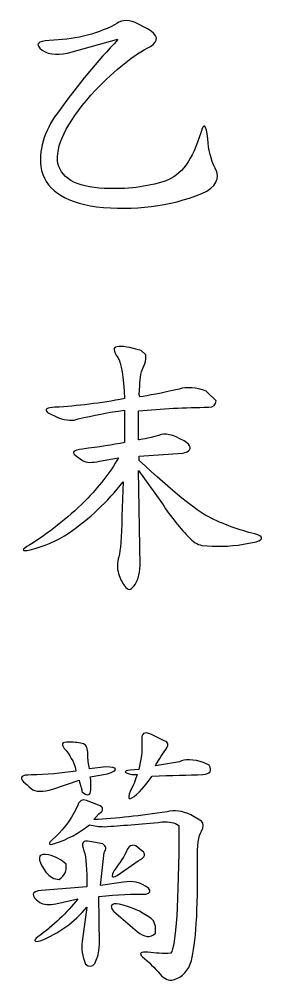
# Model space of a CAD drawing. Header units: millimetres. Extents: x -71 to 103, y -113 to 109.
# Drawn here: x 74.4 to 102.7, y -112.8 to -1.7 of the extents above; entities that cross this region are included whole.
import ezdxf

# ---------------------------------------------------------------- set-up
doc = ezdxf.new("R2010")
doc.units = ezdxf.units.MM
doc.header["$MEASUREMENT"] = 0
doc.layers.add('Layer 1', color=7, linetype='Continuous')

msp = doc.modelspace()

# ---------------------------------------------------------------- linework, layer by layer
at = {"layer": 'Layer 1', "color": 250}
for points, knots in [([(89.2263, -2.7895), (90.4727, -3.5157), (90.586, -4.1904), (89.5559, -4.8136), (89.5559, -4.8136), (87.604, -5.7973), (85.4924, -7.4762), (83.2211, -9.8505), (83.2211, -9.8505), (80.1619, -13.1724), (78.6837, -15.8866), (78.7867, -17.9982), (78.7867, -17.9982), (79.0443, -19.9914), (80.8571, -21.0678), (84.2151, -21.2274), (84.2151, -21.2274), (86.7902, -21.351), (89.1336, -21.0678), (91.2503, -20.3828), (91.2503, -20.3828), (93.1199, -19.739), (94.495, -17.8798), (95.3808, -14.7999), (95.3808, -14.7999), (95.7259, -13.5535), (95.9937, -13.7853), (96.1946, -15.4952), (96.1946, -15.4952), (96.277, -16.7621), (96.5603, -17.8901), (97.0444, -18.8738), (97.0444, -18.8738), (97.6882, -20.0841), (97.1731, -21.0678), (95.5045, -21.8351), (95.5045, -21.8351), (91.7602, -23.3236), (87.6967, -23.8231), (83.3138, -23.3442), (83.3138, -23.3442), (79.4305, -22.8188), (77.2777, -21.2686), (76.8554, -18.6935), (76.8554, -18.6935), (76.6545, -16.4428), (77.3962, -14.2488), (79.0855, -12.1166), (79.0855, -12.1166), (81.161, -9.2376), (83.3911, -6.5441), (85.7859, -4.0307), (85.7859, -4.0307), (85.7859, -4.0307), (85.6366, -4.0307), (85.6366, -4.0307), (85.6366, -4.0307), (85.6366, -4.0307), (80.476, -5.447), (80.476, -5.447), (80.476, -5.447), (79.0649, -5.89), (77.9112, -5.8179), (77.0048, -5.2359), (77.0048, -5.2359), (76.1601, -4.5715), (76.4434, -4.2007), (77.8494, -4.1183), (77.8494, -4.1183), (80.6048, -4.0565), (83.1181, -3.4642), (85.3945, -2.3363), (85.3945, -2.3363), (86.0589, -1.7749), (86.852, -1.6719), (87.7791, -2.0376), (87.7791, -2.0376), (87.7791, -2.0376), (89.2263, -2.7895), (89.2263, -2.7895)], [0, 0, 0, 0, 0.04761905, 0.04761905, 0.04761905, 0.04761905, 0.0952381, 0.0952381, 0.0952381, 0.0952381, 0.14285714, 0.14285714, 0.14285714, 0.14285714, 0.19047619, 0.19047619, 0.19047619, 0.19047619, 0.23809524, 0.23809524, 0.23809524, 0.23809524, 0.28571429, 0.28571429, 0.28571429, 0.28571429, 0.33333333, 0.33333333, 0.33333333, 0.33333333, 0.38095238, 0.38095238, 0.38095238, 0.38095238, 0.42857143, 0.42857143, 0.42857143, 0.42857143, 0.47619048, 0.47619048, 0.47619048, 0.47619048, 0.52380952, 0.52380952, 0.52380952, 0.52380952, 0.57142857, 0.57142857, 0.57142857, 0.57142857, 0.61904762, 0.61904762, 0.61904762, 0.61904762, 0.66666667, 0.66666667, 0.66666667, 0.66666667, 0.71428571, 0.71428571, 0.71428571, 0.71428571, 0.76190476, 0.76190476, 0.76190476, 0.76190476, 0.80952381, 0.80952381, 0.80952381, 0.80952381, 0.85714286, 0.85714286, 0.85714286, 0.85714286, 0.9047619, 0.9047619, 0.9047619, 0.9047619, 1, 1, 1, 1]), ([(88.2552, -45.0537), (88.2552, -45.0537), (88.3119, -45.3215), (88.3119, -45.3215), (88.3119, -45.3215), (89.3007, -45.2031), (90.82, -44.8992), (92.8698, -44.4202), (92.8698, -44.4202), (93.7969, -44.1576), (94.8424, -44.2348), (96.0115, -44.6572), (96.0115, -44.6572), (96.0115, -44.6572), (97.1548, -45.8057), (97.1548, -45.8057), (97.1548, -45.8057), (97.1548, -46.2692), (96.8767, -46.5112), (96.3102, -46.5319), (96.3102, -46.5319), (93.5754, -46.5525), (90.8612, -46.6915), (88.1625, -46.9542), (88.1625, -46.9542), (88.1625, -46.9542), (88.1625, -50.3018), (88.1625, -50.3018), (88.1625, -50.3018), (88.4046, -50.3018), (89.1977, -50.1319), (90.5471, -49.792), (90.5471, -49.792), (91.1909, -49.4675), (92.1591, -49.6787), (93.4467, -50.4254), (93.4467, -50.4254), (93.4467, -50.4254), (93.9565, -50.786), (93.9565, -50.786), (93.9565, -50.786), (94.3789, -51.3267), (94.1471, -51.6821), (93.2613, -51.8418), (93.2613, -51.8418), (93.2613, -51.8418), (88.2552, -52.2023), (88.2552, -52.2023), (88.2552, -52.2023), (88.2552, -52.2023), (88.2552, -52.6864), (88.2552, -52.6864), (88.2552, -52.6864), (92.1952, -56.307), (94.863, -58.4701), (96.2484, -59.1757), (96.2484, -59.1757), (97.9995, -60.0616), (99.8021, -60.7259), (101.651, -61.1689), (101.651, -61.1689), (102.6399, -61.4882), (102.6862, -61.792), (101.8055, -62.0702), (101.8055, -62.0702), (101.8055, -62.0702), (100.3222, -62.374), (100.3222, -62.374), (100.3222, -62.374), (98.6742, -62.6367), (97.0776, -62.6779), (95.5274, -62.4925), (95.5274, -62.4925), (95.002, -62.4152), (94.4819, -62.0805), (93.9565, -61.4985), (93.9565, -61.4985), (92.8132, -60.3139), (91.7419, -58.9543), (90.7582, -57.4246), (90.7582, -57.4246), (90.7582, -57.4246), (88.1625, -53.8349), (88.1625, -53.8349), (88.1625, -53.8349), (88.1625, -53.8349), (88.3737, -64.8204), (88.3737, -64.8204), (88.3737, -64.8204), (88.3119, -65.9431), (88.0647, -66.7414), (87.6217, -67.1998), (87.6217, -67.1998), (87.2767, -67.7045), (86.9367, -67.7045), (86.5917, -67.1998), (86.5917, -67.1998), (86.2724, -66.8187), (86.0303, -66.3346), (85.8706, -65.7526), (85.8706, -65.7526), (85.6698, -65.1088), (85.6801, -64.465), (85.9015, -63.8212), (85.9015, -63.8212), (86.0818, -63.1002), (86.2003, -61.55), (86.2621, -59.1757), (86.2621, -59.1757), (86.2621, -59.1757), (86.4114, -55.1637), (86.4114, -55.1637), (86.4114, -55.1637), (84.5831, -57.4555), (82.4921, -59.4178), (80.1384, -61.0453), (80.1384, -61.0453), (78.7273, -61.9723), (77.2182, -62.6264), (75.6113, -63.0075), (75.6113, -63.0075), (74.5813, -63.229), (74.571, -63.0384), (75.5804, -62.4358), (75.5804, -62.4358), (77.6921, -61.1277), (79.8346, -59.4384), (82.008, -57.3628), (82.008, -57.3628), (83.5942, -55.7147), (84.8818, -54.0564), (85.8706, -52.3825), (85.8706, -52.3825), (85.8706, -52.3825), (83.6663, -52.7482), (83.6663, -52.7482), (83.6663, -52.7482), (82.8011, -52.9697), (82.1367, -52.9491), (81.6732, -52.6864), (81.6732, -52.6864), (81.6732, -52.6864), (81.0088, -52.2023), (81.0088, -52.2023), (81.0088, -52.2023), (80.365, -51.7594), (80.5968, -51.4812), (81.7041, -51.3576), (81.7041, -51.3576), (83.5788, -51.1362), (85.196, -50.8838), (86.5659, -50.6057), (86.5659, -50.6057), (86.5659, -50.6057), (86.5659, -46.8615), (86.5659, -46.8615), (86.5659, -46.8615), (84.6912, -47.1241), (82.9041, -47.464), (81.1942, -47.8864), (81.1942, -47.8864), (80.6277, -48.1284), (79.8655, -48.0821), (78.8972, -47.737), (78.8972, -47.737), (78.8972, -47.737), (77.6302, -47.1344), (77.6302, -47.1344), (77.6302, -47.1344), (77.2697, -46.7533), (77.5633, -46.5525), (78.5058, -46.5319), (78.5058, -46.5319), (81.1015, -46.3876), (83.7899, -46.058), (86.5659, -45.5327), (86.5659, -45.5327), (86.4423, -42.9782), (86.1797, -41.3919), (85.7779, -40.7687), (85.7779, -40.7687), (85.2578, -40.0013), (85.2166, -39.5893), (85.6595, -39.5275), (85.6595, -39.5275), (86.2621, -39.4297), (87.1994, -39.579), (88.4664, -39.9807), (88.4664, -39.9807), (88.4664, -39.9807), (89.0071, -40.4649), (89.0071, -40.4649), (89.0071, -40.4649), (89.0896, -40.7481), (89.0381, -41.1189), (88.8578, -41.5825), (88.8578, -41.5825), (88.5179, -42.288), (88.3325, -43.1121), (88.3119, -44.0546), (88.3119, -44.0546), (88.3119, -44.0546), (88.2552, -45.0537), (88.2552, -45.0537)], [0, 0, 0, 0, 0.01923077, 0.01923077, 0.01923077, 0.01923077, 0.03846154, 0.03846154, 0.03846154, 0.03846154, 0.05769231, 0.05769231, 0.05769231, 0.05769231, 0.07692308, 0.07692308, 0.07692308, 0.07692308, 0.09615385, 0.09615385, 0.09615385, 0.09615385, 0.11538462, 0.11538462, 0.11538462, 0.11538462, 0.13461538, 0.13461538, 0.13461538, 0.13461538, 0.15384615, 0.15384615, 0.15384615, 0.15384615, 0.17307692, 0.17307692, 0.17307692, 0.17307692, 0.19230769, 0.19230769, 0.19230769, 0.19230769, 0.21153846, 0.21153846, 0.21153846, 0.21153846, 0.23076923, 0.23076923, 0.23076923, 0.23076923, 0.25, 0.25, 0.25, 0.25, 0.26923077, 0.26923077, 0.26923077, 0.26923077, 0.28846154, 0.28846154, 0.28846154, 0.28846154, 0.30769231, 0.30769231, 0.30769231, 0.30769231, 0.32692308, 0.32692308, 0.32692308, 0.32692308, 0.34615385, 0.34615385, 0.34615385, 0.34615385, 0.36538462, 0.36538462, 0.36538462, 0.36538462, 0.38461538, 0.38461538, 0.38461538, 0.38461538, 0.40384615, 0.40384615, 0.40384615, 0.40384615, 0.42307692, 0.42307692, 0.42307692, 0.42307692, 0.44230769, 0.44230769, 0.44230769, 0.44230769, 0.46153846, 0.46153846, 0.46153846, 0.46153846, 0.48076923, 0.48076923, 0.48076923, 0.48076923, 0.5, 0.5, 0.5, 0.5, 0.51923077, 0.51923077, 0.51923077, 0.51923077, 0.53846154, 0.53846154, 0.53846154, 0.53846154, 0.55769231, 0.55769231, 0.55769231, 0.55769231, 0.57692308, 0.57692308, 0.57692308, 0.57692308, 0.59615385, 0.59615385, 0.59615385, 0.59615385, 0.61538462, 0.61538462, 0.61538462, 0.61538462, 0.63461538, 0.63461538, 0.63461538, 0.63461538, 0.65384615, 0.65384615, 0.65384615, 0.65384615, 0.67307692, 0.67307692, 0.67307692, 0.67307692, 0.69230769, 0.69230769, 0.69230769, 0.69230769, 0.71153846, 0.71153846, 0.71153846, 0.71153846, 0.73076923, 0.73076923, 0.73076923, 0.73076923, 0.75, 0.75, 0.75, 0.75, 0.76923077, 0.76923077, 0.76923077, 0.76923077, 0.78846154, 0.78846154, 0.78846154, 0.78846154, 0.80769231, 0.80769231, 0.80769231, 0.80769231, 0.82692308, 0.82692308, 0.82692308, 0.82692308, 0.84615385, 0.84615385, 0.84615385, 0.84615385, 0.86538462, 0.86538462, 0.86538462, 0.86538462, 0.88461538, 0.88461538, 0.88461538, 0.88461538, 0.90384615, 0.90384615, 0.90384615, 0.90384615, 0.92307692, 0.92307692, 0.92307692, 0.92307692, 0.94230769, 0.94230769, 0.94230769, 0.94230769, 0.96153846, 0.96153846, 0.96153846, 0.96153846, 1, 1, 1, 1]), ([(91.16, -85.0905), (91.6441, -85.2914), (91.7059, -85.621), (91.3403, -86.0845), (91.3403, -86.0845), (90.7995, -86.8313), (90.3978, -87.4648), (90.1351, -87.985), (90.1351, -87.985), (90.1351, -87.985), (92.9111, -87.5009), (92.9111, -87.5009), (92.9111, -87.5009), (93.5343, -87.1609), (94.4922, -87.2021), (95.7798, -87.6245), (95.7798, -87.6245), (95.7798, -87.6245), (96.3515, -87.8974), (96.3515, -87.8974), (96.3515, -87.8974), (96.7326, -88.5618), (96.4905, -88.9223), (95.6253, -88.9841), (95.6253, -88.9841), (93.9772, -89.0408), (92.015, -89.1026), (89.7437, -89.1644), (89.7437, -89.1644), (89.4192, -89.7052), (88.827, -90.421), (87.9617, -91.3069), (87.9617, -91.3069), (87.0759, -92.0279), (86.8235, -91.9095), (87.2046, -90.9412), (87.2046, -90.9412), (87.5909, -90.1996), (87.8587, -89.5455), (88.0235, -88.9841), (88.0235, -88.9841), (88.0235, -88.9841), (87.39, -88.9841), (87.39, -88.9841), (87.39, -88.9841), (86.4424, -88.7421), (86.3806, -88.5773), (87.2046, -88.5), (87.2046, -88.5), (87.2046, -88.5), (88.2038, -88.4073), (88.2038, -88.4073), (88.2038, -88.4073), (88.487, -87.3618), (88.6055, -86.2648), (88.5643, -85.1214), (88.5643, -85.1214), (88.4664, -84.2356), (88.8064, -83.9729), (89.5892, -84.3335), (89.5892, -84.3335), (89.5892, -84.3335), (91.16, -85.0905), (91.16, -85.0905)], [0, 0, 0, 0, 0.05882353, 0.05882353, 0.05882353, 0.05882353, 0.11764706, 0.11764706, 0.11764706, 0.11764706, 0.17647059, 0.17647059, 0.17647059, 0.17647059, 0.23529412, 0.23529412, 0.23529412, 0.23529412, 0.29411765, 0.29411765, 0.29411765, 0.29411765, 0.35294118, 0.35294118, 0.35294118, 0.35294118, 0.41176471, 0.41176471, 0.41176471, 0.41176471, 0.47058824, 0.47058824, 0.47058824, 0.47058824, 0.52941176, 0.52941176, 0.52941176, 0.52941176, 0.58823529, 0.58823529, 0.58823529, 0.58823529, 0.64705882, 0.64705882, 0.64705882, 0.64705882, 0.70588235, 0.70588235, 0.70588235, 0.70588235, 0.76470588, 0.76470588, 0.76470588, 0.76470588, 0.82352941, 0.82352941, 0.82352941, 0.82352941, 0.88235294, 0.88235294, 0.88235294, 0.88235294, 1, 1, 1, 1]), ([(82.59, -89.2519), (82.6724, -89.6949), (82.6827, -90.282), (82.6209, -91.003), (82.6209, -91.003), (82.5179, -91.4459), (82.1986, -91.4459), (81.6527, -91.003), (81.6527, -91.003), (81.596, -90.7404), (81.4724, -90.2871), (81.2921, -89.6434), (81.2921, -89.6434), (81.2921, -89.6434), (78.2741, -90.6734), (78.2741, -90.6734), (78.2741, -90.6734), (77.0895, -91.0339), (76.2449, -91.0133), (75.7402, -90.6116), (75.7402, -90.6116), (75.4569, -90.3695), (75.1685, -90.1069), (74.8646, -89.8288), (74.8646, -89.8288), (74.3599, -89.2828), (74.6535, -89.0202), (75.7402, -89.0408), (75.7402, -89.0408), (77.5119, -88.9996), (79.2423, -88.8502), (80.9316, -88.5876), (80.9316, -88.5876), (80.808, -87.8253), (80.4269, -87.0322), (79.7831, -86.2081), (79.7831, -86.2081), (79.1393, -85.5026), (79.2526, -85.1781), (80.1179, -85.2399), (80.1179, -85.2399), (80.7977, -85.2399), (81.3642, -85.312), (81.8072, -85.4511), (81.8072, -85.4511), (82.1471, -85.5901), (82.317, -85.997), (82.317, -86.6562), (82.317, -86.6562), (82.2964, -87.2227), (82.3582, -87.7738), (82.4973, -88.3197), (82.4973, -88.3197), (82.4973, -88.3197), (84.4029, -88.1086), (84.4029, -88.1086), (84.4029, -88.1086), (85.8295, -88.1652), (85.8913, -88.4382), (84.5831, -88.9223), (84.5831, -88.9223), (84.5831, -88.9223), (82.59, -89.2519), (82.59, -89.2519)], [0, 0, 0, 0, 0.05882353, 0.05882353, 0.05882353, 0.05882353, 0.11764706, 0.11764706, 0.11764706, 0.11764706, 0.17647059, 0.17647059, 0.17647059, 0.17647059, 0.23529412, 0.23529412, 0.23529412, 0.23529412, 0.29411765, 0.29411765, 0.29411765, 0.29411765, 0.35294118, 0.35294118, 0.35294118, 0.35294118, 0.41176471, 0.41176471, 0.41176471, 0.41176471, 0.47058824, 0.47058824, 0.47058824, 0.47058824, 0.52941176, 0.52941176, 0.52941176, 0.52941176, 0.58823529, 0.58823529, 0.58823529, 0.58823529, 0.64705882, 0.64705882, 0.64705882, 0.64705882, 0.70588235, 0.70588235, 0.70588235, 0.70588235, 0.76470588, 0.76470588, 0.76470588, 0.76470588, 0.82352941, 0.82352941, 0.82352941, 0.82352941, 0.88235294, 0.88235294, 0.88235294, 0.88235294, 1, 1, 1, 1]), ([(95.4759, -94.3816), (95.718, -94.6855), (95.718, -95.0666), (95.4759, -95.5301), (95.4759, -95.5301), (95.1154, -96.076), (94.9609, -97.1885), (95.0227, -98.8778), (95.0227, -98.8778), (95.0639, -104.713), (94.8218, -108.586), (94.2965, -110.4967), (94.2965, -110.4967), (93.9772, -111.6452), (93.2922, -112.392), (92.2467, -112.7319), (92.2467, -112.7319), (91.6647, -112.8298), (91.1394, -112.6083), (90.6759, -112.0675), (90.6759, -112.0675), (90.0527, -111.3414), (89.3677, -110.6718), (88.6261, -110.0435), (88.6261, -110.0435), (88.2038, -109.6212), (88.4149, -109.4512), (89.2596, -109.5336), (89.2596, -109.5336), (90.1248, -109.6521), (91.0107, -109.6933), (91.9171, -109.6521), (91.9171, -109.6521), (92.5197, -108.7868), (92.8287, -103.8683), (92.8493, -94.8966), (92.8493, -94.8966), (92.3652, -94.5361), (91.7214, -94.3919), (90.918, -94.4743), (90.918, -94.4743), (88.3634, -94.7164), (86.1231, -94.8966), (84.1917, -95.0151), (84.1917, -95.0151), (83.6252, -95.0151), (83.0638, -94.9481), (82.4973, -94.8039), (82.4973, -94.8039), (81.3127, -95.7516), (79.9634, -96.4777), (78.4544, -96.9773), (78.4544, -96.9773), (77.7333, -97.1782), (77.6509, -97.0185), (78.2123, -96.4983), (78.2123, -96.4983), (79.2629, -95.6331), (80.2054, -94.3919), (81.0501, -92.785), (81.0501, -92.785), (81.2715, -92.0382), (81.6424, -91.7807), (82.1677, -92.0022), (82.1677, -92.0022), (82.1677, -92.0022), (83.5273, -92.512), (83.5273, -92.512), (83.5273, -92.512), (84.1711, -92.7953), (84.1917, -93.1352), (83.584, -93.5369), (83.584, -93.5369), (83.584, -93.5369), (83.0123, -94.2013), (83.0123, -94.2013), (83.0123, -94.2013), (85.5874, -94.0623), (88.4149, -93.7584), (91.4948, -93.2949), (91.4948, -93.2949), (92.3394, -93.058), (93.251, -93.1764), (94.2399, -93.6606), (94.2399, -93.6606), (94.2399, -93.6606), (95.4759, -94.3816), (95.4759, -94.3816)], [0, 0, 0, 0, 0.04347826, 0.04347826, 0.04347826, 0.04347826, 0.08695652, 0.08695652, 0.08695652, 0.08695652, 0.13043478, 0.13043478, 0.13043478, 0.13043478, 0.17391304, 0.17391304, 0.17391304, 0.17391304, 0.2173913, 0.2173913, 0.2173913, 0.2173913, 0.26086957, 0.26086957, 0.26086957, 0.26086957, 0.30434783, 0.30434783, 0.30434783, 0.30434783, 0.34782609, 0.34782609, 0.34782609, 0.34782609, 0.39130435, 0.39130435, 0.39130435, 0.39130435, 0.43478261, 0.43478261, 0.43478261, 0.43478261, 0.47826087, 0.47826087, 0.47826087, 0.47826087, 0.52173913, 0.52173913, 0.52173913, 0.52173913, 0.56521739, 0.56521739, 0.56521739, 0.56521739, 0.60869565, 0.60869565, 0.60869565, 0.60869565, 0.65217391, 0.65217391, 0.65217391, 0.65217391, 0.69565217, 0.69565217, 0.69565217, 0.69565217, 0.73913043, 0.73913043, 0.73913043, 0.73913043, 0.7826087, 0.7826087, 0.7826087, 0.7826087, 0.82608696, 0.82608696, 0.82608696, 0.82608696, 0.86956522, 0.86956522, 0.86956522, 0.86956522, 0.91304348, 0.91304348, 0.91304348, 0.91304348, 1, 1, 1, 1]), ([(83.7694, -101.8082), (83.7694, -101.8082), (86.4527, -101.4477), (86.4527, -101.4477), (86.4527, -101.4477), (87.457, -101.2057), (88.4149, -101.4374), (89.3214, -102.1379), (89.3214, -102.1379), (89.6201, -102.4829), (89.5222, -102.7044), (89.0175, -102.8022), (89.0175, -102.8022), (87.5909, -102.7816), (85.778, -102.8744), (83.584, -103.0752), (83.584, -103.0752), (83.584, -103.0752), (83.6767, -108.5963), (83.6767, -108.5963), (83.6767, -108.5963), (83.4552, -110.7903), (82.9093, -111.5628), (82.0492, -110.919), (82.0492, -110.919), (81.663, -109.9971), (81.5342, -109.1216), (81.6527, -108.2976), (81.6527, -108.2976), (81.6527, -108.2976), (82.1986, -104.3113), (82.1986, -104.3113), (82.1986, -104.3113), (80.7514, -106.0624), (78.9488, -107.3602), (76.796, -108.2049), (76.796, -108.2049), (76.0492, -108.3851), (75.9616, -108.2358), (76.523, -107.7516), (76.523, -107.7516), (78.3359, -106.4641), (79.8758, -104.9963), (81.1428, -103.3482), (81.1428, -103.3482), (81.1428, -103.3482), (78.6089, -103.9199), (78.6089, -103.9199), (78.6089, -103.9199), (77.8209, -104.0795), (77.1977, -104.028), (76.7342, -103.7705), (76.7342, -103.7705), (75.6475, -102.9825), (75.7196, -102.519), (76.9453, -102.3799), (76.9453, -102.3799), (76.9453, -102.3799), (82.1986, -101.9885), (82.1986, -101.9885), (82.1986, -101.9885), (82.2192, -99.9542), (82.1059, -98.5687), (81.8638, -97.822), (81.8638, -97.822), (81.4827, -96.9001), (81.7145, -96.5344), (82.5591, -96.7353), (82.5591, -96.7353), (82.5591, -96.7353), (84.0372, -97.0082), (84.0372, -97.0082), (84.0372, -97.0082), (84.4389, -97.2709), (84.4904, -97.6005), (84.1917, -98.0074), (84.1917, -98.0074), (84.1917, -98.0074), (83.7694, -101.8082), (83.7694, -101.8082)], [0, 0, 0, 0, 0.04761905, 0.04761905, 0.04761905, 0.04761905, 0.0952381, 0.0952381, 0.0952381, 0.0952381, 0.14285714, 0.14285714, 0.14285714, 0.14285714, 0.19047619, 0.19047619, 0.19047619, 0.19047619, 0.23809524, 0.23809524, 0.23809524, 0.23809524, 0.28571429, 0.28571429, 0.28571429, 0.28571429, 0.33333333, 0.33333333, 0.33333333, 0.33333333, 0.38095238, 0.38095238, 0.38095238, 0.38095238, 0.42857143, 0.42857143, 0.42857143, 0.42857143, 0.47619048, 0.47619048, 0.47619048, 0.47619048, 0.52380952, 0.52380952, 0.52380952, 0.52380952, 0.57142857, 0.57142857, 0.57142857, 0.57142857, 0.61904762, 0.61904762, 0.61904762, 0.61904762, 0.66666667, 0.66666667, 0.66666667, 0.66666667, 0.71428571, 0.71428571, 0.71428571, 0.71428571, 0.76190476, 0.76190476, 0.76190476, 0.76190476, 0.80952381, 0.80952381, 0.80952381, 0.80952381, 0.85714286, 0.85714286, 0.85714286, 0.85714286, 0.9047619, 0.9047619, 0.9047619, 0.9047619, 1, 1, 1, 1]), ([(85.7008, -100.6597), (85.057, -100.9842), (84.9437, -100.7937), (85.366, -100.0881), (85.366, -100.0881), (86.0304, -99.2022), (86.5351, -98.3988), (86.875, -97.6726), (86.875, -97.6726), (87.0553, -97.2297), (87.39, -97.0803), (87.869, -97.2194), (87.869, -97.2194), (87.869, -97.2194), (88.5643, -97.7962), (88.5643, -97.7962), (88.5643, -97.7962), (89.1102, -98.1361), (88.966, -98.5275), (88.142, -98.9705), (88.142, -98.9705), (88.142, -98.9705), (85.7008, -100.6597), (85.7008, -100.6597)], [0, 0, 0, 0, 0.14285714, 0.14285714, 0.14285714, 0.14285714, 0.28571429, 0.28571429, 0.28571429, 0.28571429, 0.42857143, 0.42857143, 0.42857143, 0.42857143, 0.57142857, 0.57142857, 0.57142857, 0.57142857, 0.71428571, 0.71428571, 0.71428571, 0.71428571, 1, 1, 1, 1]), ([(76.9762, -99.5421), (76.4355, -98.4966), (76.693, -98.0743), (77.7591, -98.2752), (77.7591, -98.2752), (78.5883, -98.476), (79.2629, -98.8417), (79.7831, -99.3619), (79.7831, -99.3619), (79.9067, -100.0881), (79.6441, -100.67), (79.0003, -101.113), (79.0003, -101.113), (78.4131, -101.113), (77.9033, -100.8297), (77.4604, -100.2683), (77.4604, -100.2683), (77.4604, -100.2683), (76.9762, -99.5421), (76.9762, -99.5421)], [0, 0, 0, 0, 0.16666667, 0.16666667, 0.16666667, 0.16666667, 0.33333333, 0.33333333, 0.33333333, 0.33333333, 0.5, 0.5, 0.5, 0.5, 0.66666667, 0.66666667, 0.66666667, 0.66666667, 1, 1, 1, 1]), ([(85.3042, -104.8263), (84.784, -104.1207), (84.9952, -103.8374), (85.9377, -103.9817), (85.9377, -103.9817), (87.2252, -104.2392), (88.4561, -104.7851), (89.6201, -105.6091), (89.6201, -105.6091), (90.063, -105.9697), (90.233, -106.5465), (90.1351, -107.3293), (90.1351, -107.3293), (89.5531, -107.8907), (88.8476, -107.8237), (88.0235, -107.1182), (88.0235, -107.1182), (88.0235, -107.1182), (85.3042, -104.8263), (85.3042, -104.8263)], [0, 0, 0, 0, 0.16666667, 0.16666667, 0.16666667, 0.16666667, 0.33333333, 0.33333333, 0.33333333, 0.33333333, 0.5, 0.5, 0.5, 0.5, 0.66666667, 0.66666667, 0.66666667, 0.66666667, 1, 1, 1, 1])]:
    msp.add_open_spline(points, degree=3, knots=knots, dxfattribs=at)

doc.saveas('drawing.dxf')
